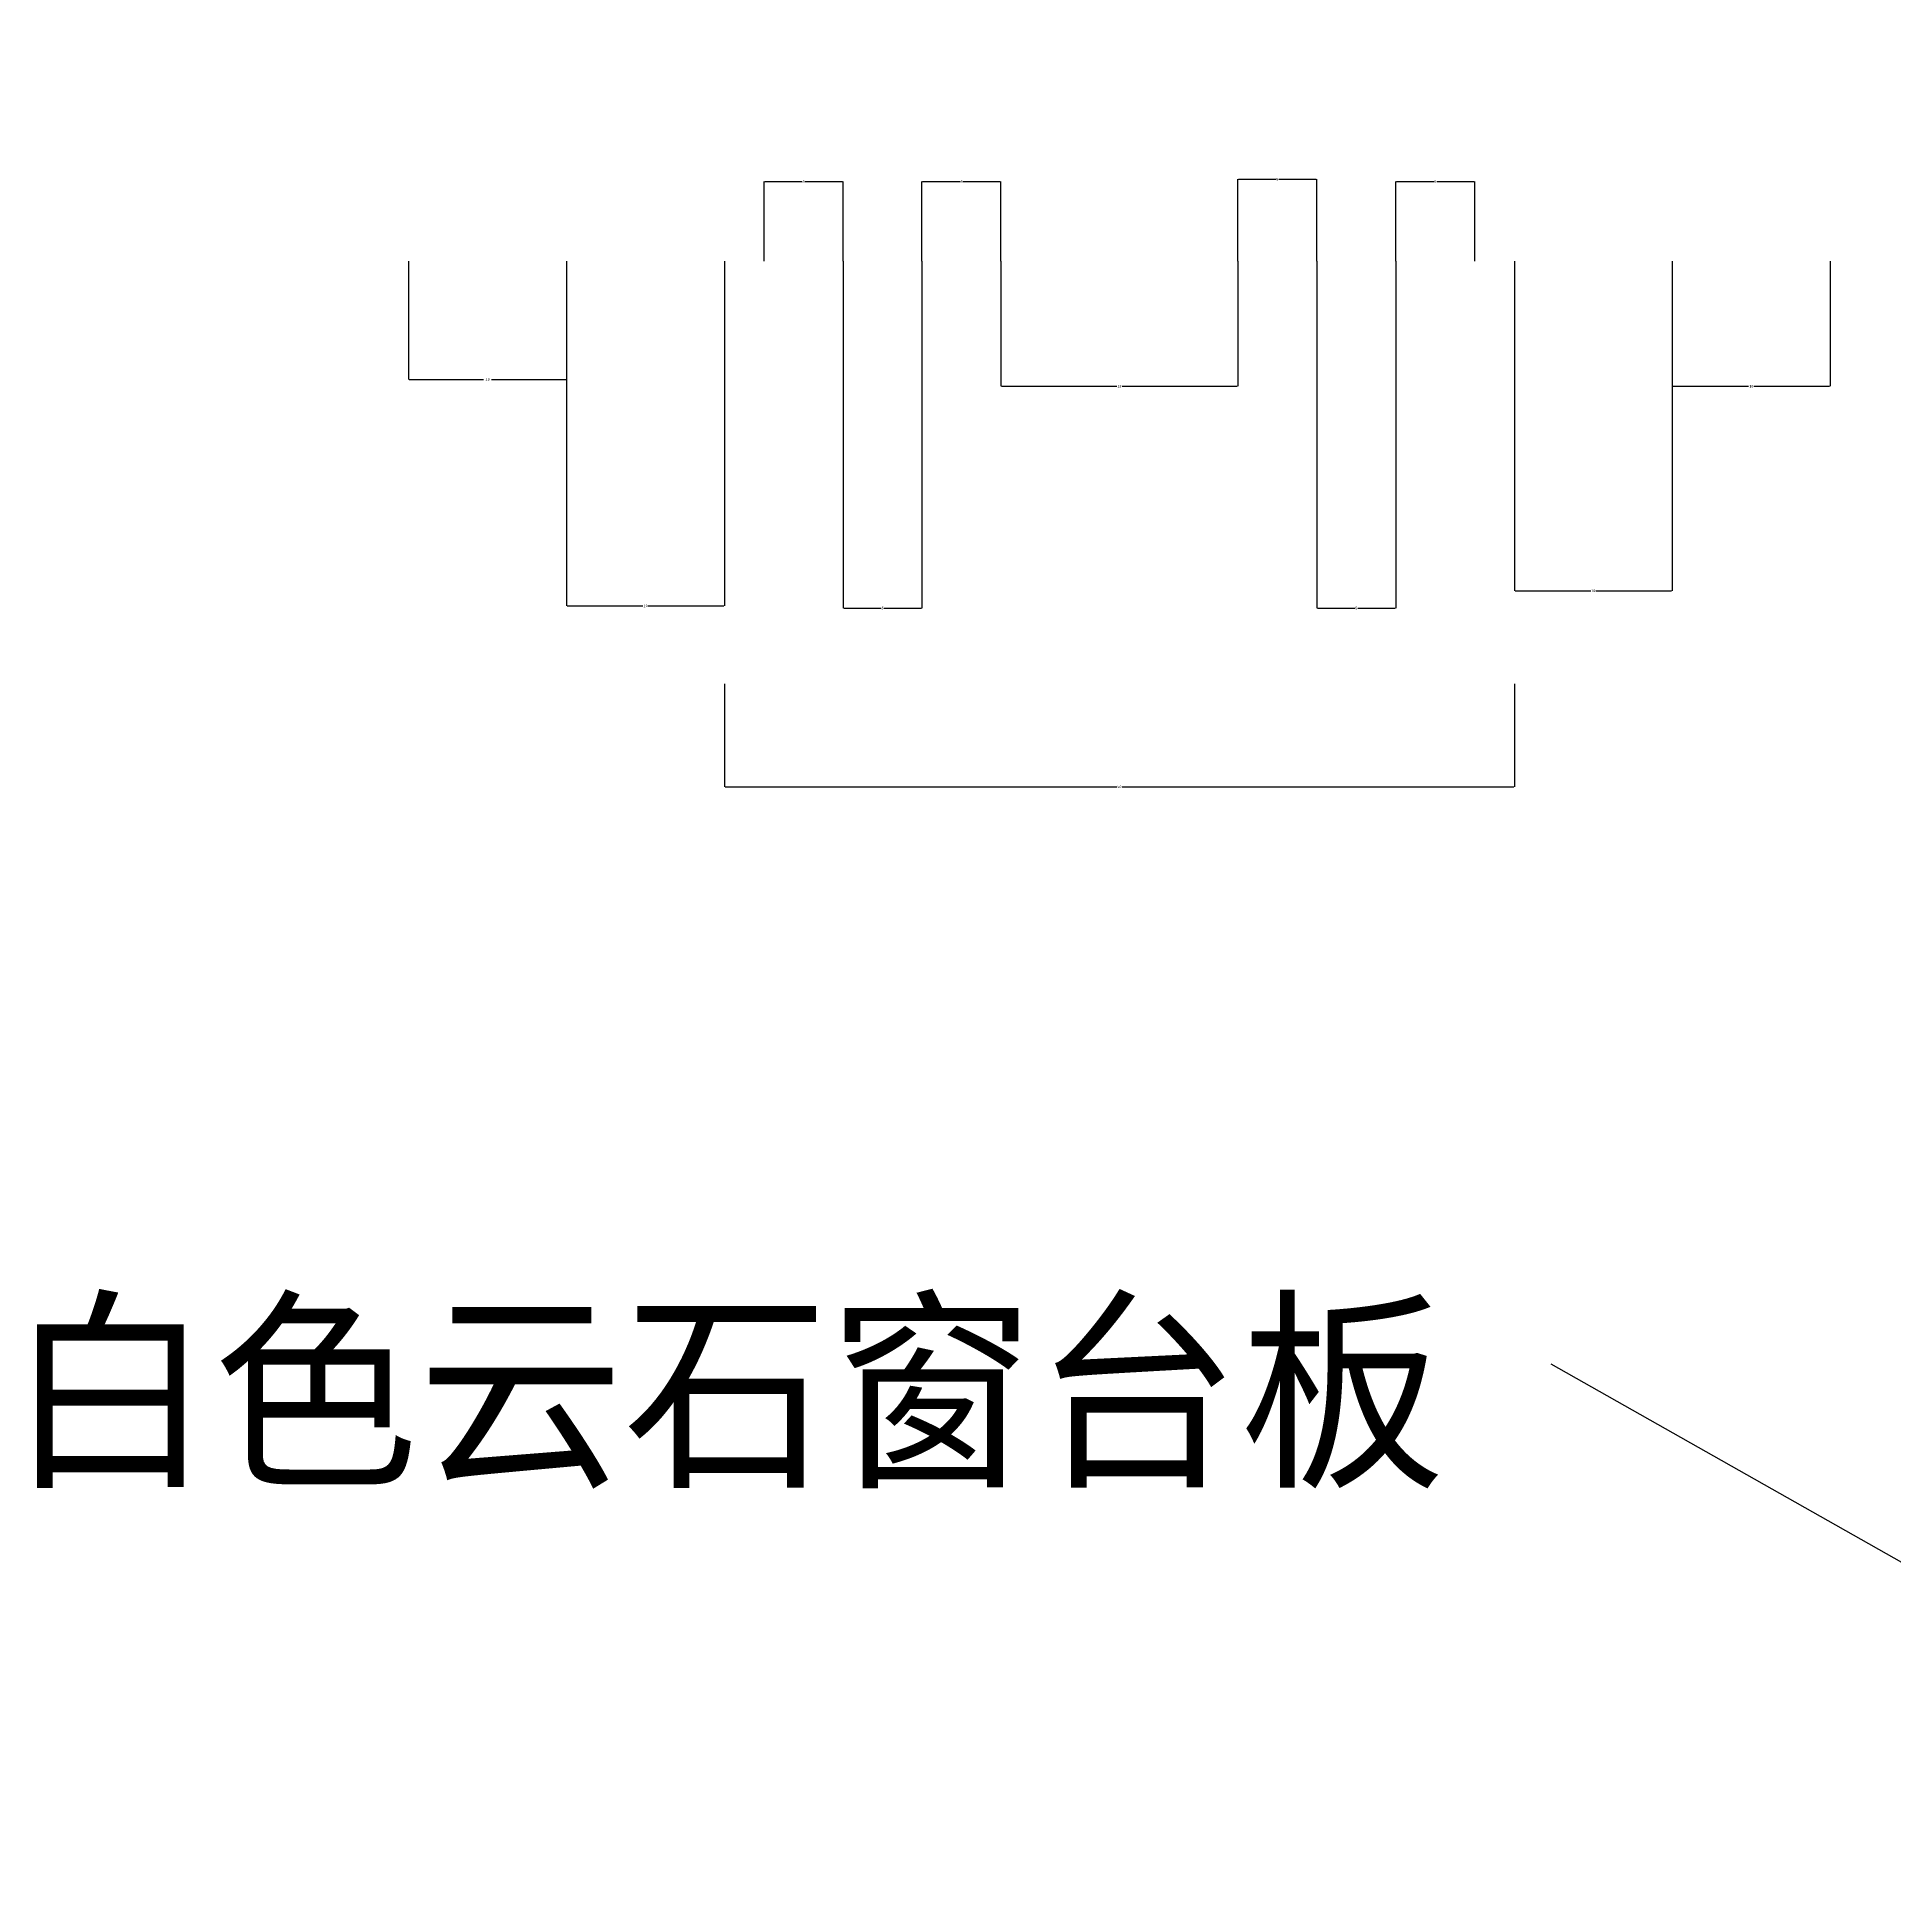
# Model space of a CAD drawing. Header units: metres. Extents: x 278 to 5235, y 197 to 7080.
# Drawn here: x 671 to 1377, y 2117 to 2819 of the extents above; entities that cross this region are included whole.
import ezdxf

# ---------------------------------------------------------------- set-up
doc = ezdxf.new("R2010")
doc.units = ezdxf.units.M
doc.layers.add('DIM', color=3, linetype='Continuous')
doc.layers.add('TEXT', color=3, linetype='Continuous')
doc.dimstyles.get("Standard").update_dxf_attribs({"dimtxt": 2.5, "dimasz": 2.5, "dimexe": 1.25, "dimexo": 0.625, "dimtad": 1, "dimcen": 2.5, "dimazin": 3, "dimtfac": 1, "dimtmove": 0, "dimatfit": 3})

# ---------------------------------------------------------------- blocks, each defined once
blk = doc.blocks.new('*D19')
for p, q in [((932.08, 2573.82), (932.08, 2534.7)), ((1232.08, 2573.82), (1232.08, 2534.7)), ((932.33, 2534.7), (1081.08, 2534.7)), ((1083.08, 2534.7), (1231.83, 2534.7))]:
    blk.add_line(p, q)
at = {"layer": 'Defpoints'}
for p in [(932.08, 2573.82), (1232.08, 2573.82), (932.08, 2534.7)]:
    blk.add_point(p, dxfattribs=at)
at = {"layer": 'DIM', "insert": (1082.08, 2534.7), "char_height": 1, "attachment_point": 5}
blk.add_mtext('50', dxfattribs=at)
blk = doc.blocks.new('*D21')
for p, q in [((1127.08, 2734.33), (1127.08, 2765.39)), ((1127.33, 2765.39), (1141.58, 2765.39)), ((1142.58, 2765.39), (1156.83, 2765.39)), ((1157.08, 2734.33), (1157.08, 2765.39))]:
    blk.add_line(p, q)
at = {"layer": 'Defpoints'}
for p in [(1127.08, 2765.39), (1127.08, 2734.33), (1157.08, 2734.33)]:
    blk.add_point(p, dxfattribs=at)
at = {"layer": 'DIM', "insert": (1142.08, 2765.39), "char_height": 1, "attachment_point": 5}
blk.add_mtext('5', dxfattribs=at)
blk = doc.blocks.new('*D22')
for p, q in [((1037.08, 2734.33), (1037.08, 2686.79)), ((1127.08, 2734.33), (1127.08, 2686.79)), ((1037.33, 2686.79), (1081.08, 2686.79)), ((1083.08, 2686.79), (1126.83, 2686.79))]:
    blk.add_line(p, q)
at = {"layer": 'Defpoints'}
for p in [(1037.08, 2734.33), (1127.08, 2734.33), (1037.08, 2686.79)]:
    blk.add_point(p, dxfattribs=at)
at = {"layer": 'DIM', "insert": (1082.08, 2686.79), "char_height": 1, "attachment_point": 5}
blk.add_mtext('15', dxfattribs=at)
blk = doc.blocks.new('*D23')
for p, q in [((1007.08, 2734.33), (1007.08, 2764.54)), ((1007.33, 2764.54), (1021.58, 2764.54)), ((1022.58, 2764.54), (1036.83, 2764.54)), ((1037.08, 2734.33), (1037.08, 2764.54))]:
    blk.add_line(p, q)
at = {"layer": 'Defpoints'}
for p in [(1007.08, 2764.54), (1007.08, 2734.33), (1037.08, 2734.33)]:
    blk.add_point(p, dxfattribs=at)
at = {"layer": 'DIM', "insert": (1022.08, 2764.54), "char_height": 1, "attachment_point": 5}
blk.add_mtext('5', dxfattribs=at)
blk = doc.blocks.new('*D24')
for p, q in [((977.08, 2734.33), (977.08, 2602.58)), ((1007.08, 2734.33), (1007.08, 2602.58)), ((977.33, 2602.58), (991.58, 2602.58)), ((992.58, 2602.58), (1006.83, 2602.58))]:
    blk.add_line(p, q)
at = {"layer": 'Defpoints'}
for p in [(977.08, 2734.33), (1007.08, 2734.33), (977.08, 2602.58)]:
    blk.add_point(p, dxfattribs=at)
at = {"layer": 'DIM', "insert": (992.08, 2602.58), "char_height": 1, "attachment_point": 5}
blk.add_mtext('5', dxfattribs=at)
blk = doc.blocks.new('*D25')
for p, q in [((947.08, 2734.33), (947.08, 2764.54)), ((947.33, 2764.54), (961.58, 2764.54)), ((962.58, 2764.54), (976.83, 2764.54)), ((977.08, 2734.33), (977.08, 2764.54))]:
    blk.add_line(p, q)
at = {"layer": 'Defpoints'}
for p in [(947.08, 2764.54), (947.08, 2734.33), (977.08, 2734.33)]:
    blk.add_point(p, dxfattribs=at)
at = {"layer": 'DIM', "insert": (962.08, 2764.54), "char_height": 1, "attachment_point": 5}
blk.add_mtext('5', dxfattribs=at)
blk = doc.blocks.new('*D26')
for p, q in [((872.08, 2734.33), (872.08, 2603.4)), ((932.08, 2734.33), (932.08, 2603.4)), ((872.33, 2603.4), (901.08, 2603.4)), ((903.08, 2603.4), (931.83, 2603.4))]:
    blk.add_line(p, q)
at = {"layer": 'Defpoints'}
for p in [(872.08, 2734.33), (932.08, 2734.33), (872.08, 2603.4)]:
    blk.add_point(p, dxfattribs=at)
at = {"layer": 'DIM', "insert": (902.08, 2603.4), "char_height": 1, "attachment_point": 5}
blk.add_mtext('10', dxfattribs=at)
blk = doc.blocks.new('*D27')
for p, q in [((812.08, 2734.33), (812.08, 2689.39)), ((872.08, 2734.33), (872.08, 2689.39)), ((812.33, 2689.39), (840.58, 2689.39)), ((843.58, 2689.39), (871.83, 2689.39))]:
    blk.add_line(p, q)
at = {"layer": 'Defpoints'}
for p in [(812.08, 2734.33), (872.08, 2734.33), (812.08, 2689.39)]:
    blk.add_point(p, dxfattribs=at)
at = {"layer": 'DIM', "insert": (842.08, 2689.39), "char_height": 1, "attachment_point": 5}
blk.add_mtext('10 ', dxfattribs=at)
blk = doc.blocks.new('*D28')
for p, q in [((1292.08, 2734.33), (1292.08, 2686.79)), ((1352.08, 2734.33), (1352.08, 2686.79)), ((1292.33, 2686.79), (1321.08, 2686.79)), ((1323.08, 2686.79), (1351.83, 2686.79))]:
    blk.add_line(p, q)
at = {"layer": 'Defpoints'}
for p in [(1292.08, 2734.33), (1352.08, 2734.33), (1292.08, 2686.79)]:
    blk.add_point(p, dxfattribs=at)
at = {"layer": 'DIM', "insert": (1322.08, 2686.79), "char_height": 1, "attachment_point": 5}
blk.add_mtext('10', dxfattribs=at)
blk = doc.blocks.new('*D29')
for p, q in [((1232.08, 2734.33), (1232.08, 2609.11)), ((1292.08, 2734.33), (1292.08, 2609.11)), ((1232.33, 2609.11), (1261.08, 2609.11)), ((1263.08, 2609.11), (1291.83, 2609.11))]:
    blk.add_line(p, q)
at = {"layer": 'Defpoints'}
for p in [(1232.08, 2734.33), (1292.08, 2734.33), (1232.08, 2609.11)]:
    blk.add_point(p, dxfattribs=at)
at = {"layer": 'DIM', "insert": (1262.08, 2609.11), "char_height": 1, "attachment_point": 5}
blk.add_mtext('10', dxfattribs=at)
blk = doc.blocks.new('*D30')
for p, q in [((1187.08, 2734.33), (1187.08, 2764.54)), ((1187.33, 2764.54), (1201.58, 2764.54)), ((1202.58, 2764.54), (1216.83, 2764.54)), ((1217.08, 2734.33), (1217.08, 2764.54))]:
    blk.add_line(p, q)
at = {"layer": 'Defpoints'}
for p in [(1187.08, 2764.54), (1187.08, 2734.33), (1217.08, 2734.33)]:
    blk.add_point(p, dxfattribs=at)
at = {"layer": 'DIM', "insert": (1202.08, 2764.54), "char_height": 1, "attachment_point": 5}
blk.add_mtext('5', dxfattribs=at)
blk = doc.blocks.new('*D31')
for p, q in [((1157.08, 2734.33), (1157.08, 2602.58)), ((1187.08, 2734.33), (1187.08, 2602.58)), ((1157.33, 2602.58), (1171.58, 2602.58)), ((1172.58, 2602.58), (1186.83, 2602.58))]:
    blk.add_line(p, q)
at = {"layer": 'Defpoints'}
for p in [(1157.08, 2734.33), (1187.08, 2734.33), (1157.08, 2602.58)]:
    blk.add_point(p, dxfattribs=at)
at = {"layer": 'DIM', "insert": (1172.08, 2602.58), "char_height": 1, "attachment_point": 5}
blk.add_mtext('5', dxfattribs=at)

msp = doc.modelspace()

# ---------------------------------------------------------------- texts
at = {"layer": 'TEXT'}
msp.add_text('白色云石窗台板', height=60, dxfattribs=at).set_placement((659.75, 2274.95))

# ---------------------------------------------------------------- dimensions: what is measured, and where the dimension line sits
at = {"layer": 'DIM'}
for base, p1, p2, text, picture, middle in [((1127.08, 2765.39), (1127.08, 2734.33), (1157.08, 2734.33), '5', '*D21', (1142.08, 2765.39)), ((947.08, 2764.54), (947.08, 2734.33), (977.08, 2734.33), '5', '*D25', (962.08, 2764.54)), ((1007.08, 2764.54), (1007.08, 2734.33), (1037.08, 2734.33), '5', '*D23', (1022.08, 2764.54)), ((1187.08, 2764.54), (1187.08, 2734.33), (1217.08, 2734.33), '5', '*D30', (1202.08, 2764.54)), ((812.08, 2689.39), (812.08, 2734.33), (872.08, 2734.33), '10 ', '*D27', (842.08, 2689.39)), ((872.08, 2603.4), (872.08, 2734.33), (932.08, 2734.33), '10', '*D26', (902.08, 2603.4)), ((977.08, 2602.58), (977.08, 2734.33), (1007.08, 2734.33), '5', '*D24', (992.08, 2602.58)), ((1037.08, 2686.79), (1037.08, 2734.33), (1127.08, 2734.33), '15', '*D22', (1082.08, 2686.79)), ((1157.08, 2602.58), (1157.08, 2734.33), (1187.08, 2734.33), '5', '*D31', (1172.08, 2602.58)), ((1232.08, 2609.11), (1232.08, 2734.33), (1292.08, 2734.33), '10', '*D29', (1262.08, 2609.11)), ((1292.08, 2686.79), (1292.08, 2734.33), (1352.08, 2734.33), '10', '*D28', (1322.08, 2686.79)), ((932.08, 2534.7), (932.08, 2573.82), (1232.08, 2573.82), '50', '*D19', (1082.08, 2534.7))]:
    dim = msp.add_linear_dim(base=base, p1=p1, p2=p2, text=text, dimstyle='Standard', dxfattribs=at)
    dim.commit()
    dim.dimension.update_dxf_attribs({"geometry": picture, "text_midpoint": middle})

# ---------------------------------------------------------------- leaders
for points in [[(1147.77, 2947.42), (1566.8, 2776.6)], [(2029.45, 1872.45), (1246.03, 2315.39)]]:
    msp.add_leader(points, dimstyle='Standard', dxfattribs=at)

doc.saveas('drawing.dxf')
